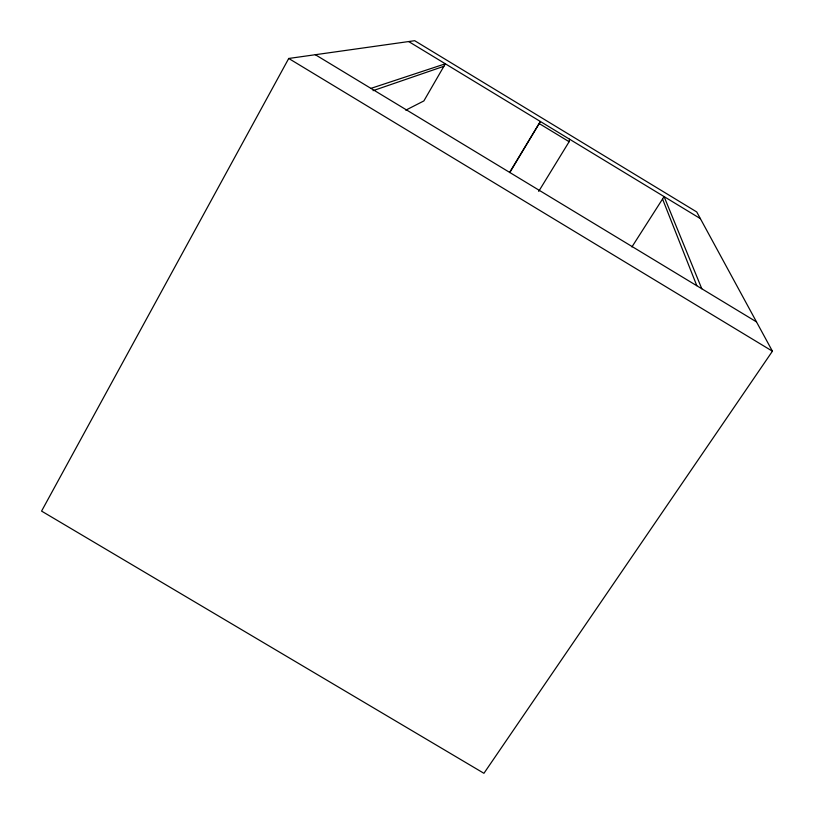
<?xml version="1.0" encoding="UTF-8"?>
<svg xmlns="http://www.w3.org/2000/svg" width="814" height="814" viewBox="0 0 814 814"><rect width="100%" height="100%" fill="white"/><g stroke="black" fill="none" stroke-linecap="round" stroke-linejoin="round"><path stroke-width="1.22" d="M538.695 191.392L569.128 141.717L569.546 139.194M509.869 172.456L540.384 121.49L509.513 172.578M288.726 58.466L41.575 511.1L483.933 773.3L772.425 351.2L696.743 211.955L414.682 40.7L288.726 58.466L772.425 351.2M631.908 246.947L664.092 196.591L701.79 288.756M405.769 110.175L423.87 100.926L445.339 63.797L370.919 88.38M373.066 90.669L443.895 66.29M408.679 41.545L700.366 218.61M539.356 123.647L569.128 141.717M315.333 54.711L756.491 321.886M662.555 199.013L696.794 285.653"/></g></svg>
